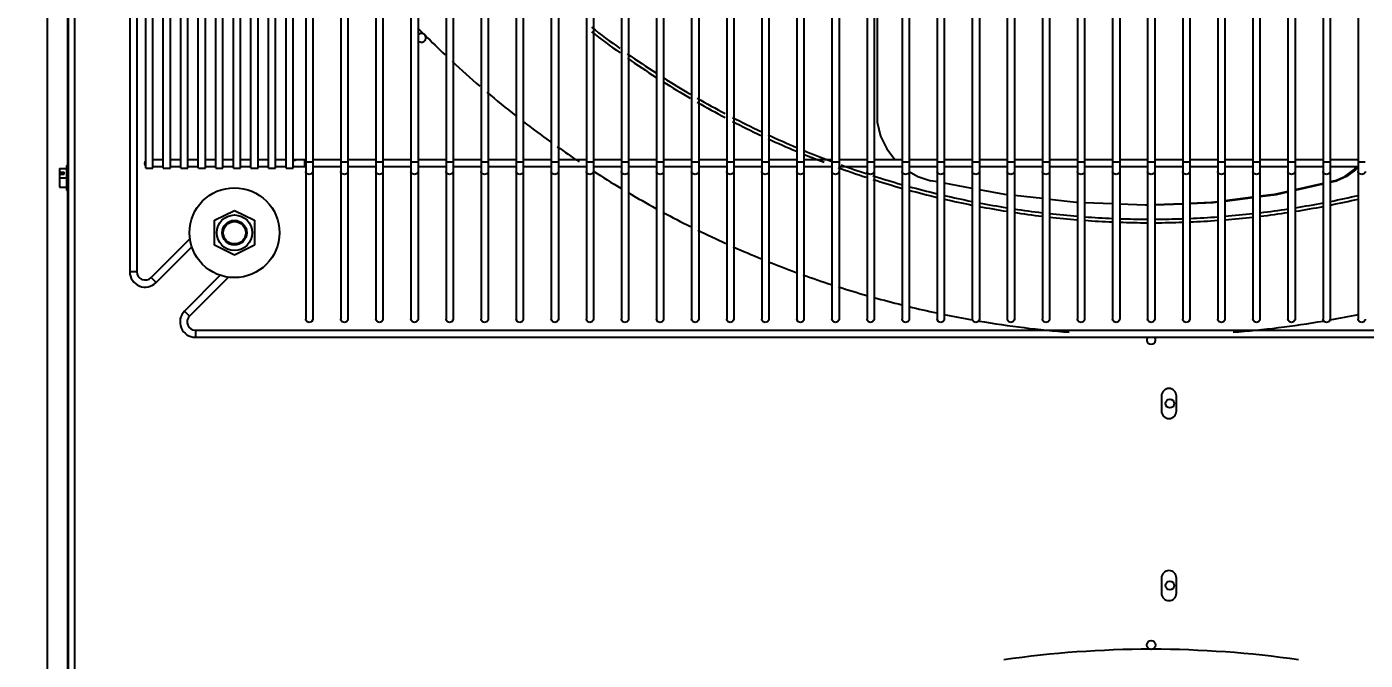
# Model space of a CAD drawing. Header units: metres. Extents: x -367 to 374, y -238 to 224.
# Drawn here: x 242.303 to 242.868, y 217.071 to 217.339 of the extents above; entities that cross this region are included whole.
import ezdxf
from ezdxf.enums import TextEntityAlignment as Align

# ---------------------------------------------------------------- set-up
doc = ezdxf.new("R2010")
doc.units = ezdxf.units.M
for name, color, linetype in [('ELE-ALIMENTADORES', 160, 'Continuous'), ('LA_BAU_BASES GERAIS_R00$0$ARQ-XREF-ATT', 8, 'Continuous'), ('LA_BAU_BASES GERAIS_R00$0$BASE', 253, 'Continuous'), ('LA_BAU_BASES GERAIS_R00$0$dutos', 31, 'Continuous')]:
    doc.layers.add(name, color=color, linetype=linetype)
doc.styles.add('LA_BAU_BASES GERAIS_R00$0$R60-125-RS', font='romans.shx', dxfattribs={"height": 0.19})
doc.styles.add('LA_BAU_BASES GERAIS_R00$0$R80-100-RS', font='romans.shx', dxfattribs={"height": 0.203})

# ---------------------------------------------------------------- blocks, each defined once
blk = doc.blocks.new('LA_BAU_BASES GERAIS_R00$0$A$C5BA41825')
at = {"layer": 'LA_BAU_BASES GERAIS_R00$0$dutos', "color": 251}
for p, q in [((-24.43860771252439, 38.10962436454304), (-24.43860771252439, 40.29452436454301)), ((-24.42982953793094, 38.10962436454304), (-24.42982953793094, 40.29452436454301)), ((-24.42727953793094, 40.29707436454305), (-24.42727953793094, 38.107074364543)), ((-24.32959084344112, 40.12119266126558), (-24.32959084344112, 39.27525855573538)), ((-24.32659084344112, 40.12119266126558), (-24.32659084344112, 39.27525855573538)), ((-24.31477084344112, 40.12119266126558), (-24.31477084344112, 39.27525855573538)), ((-24.31177084344112, 40.12119266126558), (-24.31177084344112, 39.27525855573538)), ((-24.29995084344112, 40.12119266126558), (-24.29995084344112, 39.27525855573538)), ((-24.29695084344112, 40.12119266126558), (-24.29695084344112, 39.27525855573538)), ((-24.28513084344112, 40.12119266126558), (-24.28513084344112, 39.27525855573538)), ((-24.28213084344112, 40.12119266126558), (-24.28213084344112, 39.27525855573538)), ((-24.27031084344112, 40.12119266126558), (-24.27031084344112, 39.27525855573538)), ((-24.26731084344112, 40.12119266126558), (-24.26731084344112, 39.27525855573538)), ((-24.25549084344113, 40.12119266126558), (-24.25549084344113, 39.27525855573538)), ((-24.25249084344113, 40.12119266126558), (-24.25249084344113, 39.27525855573538)), ((-24.24067084344113, 40.12119266126558), (-24.24067084344113, 39.27525855573538)), ((-24.23767084344113, 40.12119266126558), (-24.23767084344113, 39.27525855573538)), ((-24.22585084344113, 40.12119266126558), (-24.22585084344113, 39.27525855573538)), ((-24.22285084344113, 40.12119266126558), (-24.22285084344113, 39.27525855573538)), ((-24.21103084344113, 40.12119266126558), (-24.21103084344113, 39.27525855573538)), ((-24.20803084344113, 40.12119266126558), (-24.20803084344113, 39.27525855573538)), ((-24.19621084344113, 40.12119266126558), (-24.19621084344113, 39.27525855573538)), ((-24.19321084344113, 40.12119266126558), (-24.19321084344113, 39.27525855573538)), ((-24.18139084344113, 40.12119266126558), (-24.18139084344113, 39.27525855573538)), ((-24.17839084344113, 40.12119266126558), (-24.17839084344113, 39.27525855573538)), ((-24.16657084344113, 40.12119266126558), (-24.16657084344113, 39.27525855573538)), ((-24.16357084344113, 40.12119266126558), (-24.16357084344113, 39.27525855573538)), ((-24.15175084344113, 40.12119266126558), (-24.15175084344113, 39.27525855573538)), ((-24.14875084344113, 40.12119266126558), (-24.14875084344113, 39.27525855573538)), ((-24.13693084344113, 40.12119266126558), (-24.13693084344113, 39.27525855573538)), ((-24.13393084344113, 40.12119266126558), (-24.13393084344113, 39.27525855573538)), ((-24.12211084344113, 40.12119266126558), (-24.12211084344113, 39.27525855573538)), ((-24.11911084344113, 40.12119266126558), (-24.11911084344113, 39.27525855573538)), ((-24.10729084344113, 40.12119266126558), (-24.10729084344113, 39.27525855573538)), ((-24.10429084344113, 40.12119266126558), (-24.10429084344113, 39.27525855573538)), ((-24.09247084344113, 40.12119266126558), (-24.09247084344113, 39.27525855573538)), ((-24.08947084344113, 40.12119266126558), (-24.08947084344113, 39.27525855573538)), ((-24.07765084344113, 40.12119266126558), (-24.07765084344113, 39.27525855573538)), ((-24.07465084344113, 40.12119266126558), (-24.07465084344113, 39.27525855573538)), ((-24.06283084344113, 40.12119266126558), (-24.06283084344113, 39.27525855573538)), ((-24.05983084344113, 40.12119266126558), (-24.05983084344113, 39.27525855573538)), ((-24.04801084344113, 40.12119266126558), (-24.04801084344113, 39.27525855573538)), ((-24.04501084344113, 40.12119266126558), (-24.04501084344113, 39.27525855573538)), ((-24.03319084344113, 40.12119266126558), (-24.03319084344113, 39.27525855573538)), ((-24.03019084344113, 40.12119266126558), (-24.03019084344113, 39.27525855573538)), ((-24.01837084344113, 40.12119266126558), (-24.01837084344113, 39.27525855573538)), ((-24.01537084344113, 40.12119266126558), (-24.01537084344113, 39.27525855573538)), ((-24.00355084344113, 40.12119266126558), (-24.00355084344113, 39.27525855573538)), ((-24.00055084344113, 40.12119266126558), (-24.00055084344113, 39.27525855573538)), ((-23.98873084344113, 40.12119266126558), (-23.98873084344113, 39.27525855573538)), ((-23.98573084344113, 40.12119266126558), (-23.98573084344113, 39.27525855573538)), ((-23.97391084344112, 40.12119266126558), (-23.97391084344112, 39.27525855573538)), ((-23.97091084344112, 40.12119266126558), (-23.97091084344112, 39.27525855573538)), ((-23.95909084344112, 40.12119266126558), (-23.95909084344112, 39.27525855573538)), ((-23.95609084344112, 40.12119266126558), (-23.95609084344112, 39.27525855573538)), ((-23.94427084344112, 40.12119266126558), (-23.94427084344112, 39.27525855573538)), ((-23.94127084344112, 40.12119266126558), (-23.94127084344112, 39.27525855573538)), ((-23.92945084344112, 40.12119266126558), (-23.92945084344112, 39.27525855573538)), ((-23.92645084344112, 40.12119266126558), (-23.92645084344112, 39.27525855573538)), ((-23.91463084344112, 40.12119266126558), (-23.91463084344112, 39.27525855573538)), ((-23.91163084344112, 40.12119266126558), (-23.91163084344112, 39.27525855573538)), ((-23.89981084344112, 40.12119266126558), (-23.89981084344112, 39.27525855573538)), ((-23.89681084344112, 40.12119266126558), (-23.89681084344112, 39.27525855573538)), ((-23.88499084344112, 40.12119266126558), (-23.88499084344112, 39.27525855573538)), ((-24.40391084344149, 40.10296685413687), (-24.40391084344149, 39.29536887348809)), ((-24.40091084344149, 40.10296685413687), (-24.40091084344149, 39.29536887348809)), ((-24.39718603396913, 39.33915567005283), (-24.39718603396913, 40.05915567005286)), ((-24.39418603396913, 39.33915567005283), (-24.39418603396913, 40.05915567005286)), ((-24.38977603396913, 39.33915567005283), (-24.38977603396913, 40.05915567005286)), ((-24.38677603396913, 39.33915567005283), (-24.38677603396913, 40.05915567005286)), ((-24.38236603396913, 39.33915567005283), (-24.38236603396913, 40.05915567005286)), ((-24.37936603396913, 39.33915567005283), (-24.37936603396913, 40.05915567005286)), ((-24.37495603396913, 39.33915567005283), (-24.37495603396913, 40.05915567005286)), ((-24.37195603396913, 39.33915567005283), (-24.37195603396913, 40.05915567005286)), ((-24.36754603396913, 39.33915567005283), (-24.36754603396913, 40.05915567005286)), ((-24.36454603396913, 39.33915567005283), (-24.36454603396913, 40.05915567005286)), ((-24.36013603396913, 39.33915567005283), (-24.36013603396913, 40.05915567005286)), ((-24.35713603396913, 39.33915567005283), (-24.35713603396913, 40.05915567005286)), ((-24.35272603396913, 39.33915567005283), (-24.35272603396913, 40.05915567005286)), ((-24.34972603396913, 39.33915567005283), (-24.34972603396913, 40.05915567005286)), ((-24.34531603396913, 39.33915567005283), (-24.34531603396913, 40.05915567005286)), ((-24.34231603396913, 39.33915567005283), (-24.34231603396913, 40.05915567005286)), ((-24.33790603396913, 39.33915567005283), (-24.33790603396913, 40.05915567005286)), ((-24.33490603396913, 39.33915567005283), (-24.33490603396913, 40.05915567005286)), ((-24.43012243115022, 39.34032436454345), (-24.43012243115022, 40.02524436454303)), ((-24.08820270216658, 39.5126282485794), (-24.08820270216658, 39.35860063319069)), ((-24.43366953793095, 39.33903436454341), (-24.43366953793095, 39.3350743645434)), ((-24.43366953793095, 39.33903436454341), (-24.43061953793131, 39.33903436454341)), ((-24.43366953793095, 39.33748737724522), (-24.43166953793131, 39.33748737724522)), ((-24.43166953793131, 39.33662135184159), (-24.43166953793131, 39.33748737724522)), ((-24.43061953793131, 39.34032436454345), (-24.42982953793094, 39.34032436454345)), ((-24.43061953793131, 39.34032430302818), (-24.43061953793131, 39.32982442605874)), ((-24.39735890166222, 39.34027399217393), (-24.39760699586403, 39.34115567005244)), ((-24.39718603396913, 39.3401289667172), (-24.39735890166222, 39.34027399217393)), ((-24.39718185327603, 39.33915567005283), (-24.39419021466222, 39.33915567005283)), ((-24.38977603396913, 39.33965567005248), (-24.39419021466222, 39.33965567005248)), ((-24.38977603396913, 39.34265567005252), (-24.39418603396913, 39.34265567005252)), ((-24.38977185327604, 39.33915567005283), (-24.38678021466222, 39.33915567005283)), ((-24.38236603396913, 39.33965567005248), (-24.38678021466222, 39.33965567005248)), ((-24.38236603396913, 39.34265567005252), (-24.38677603396913, 39.34265567005252)), ((-24.38236185327603, 39.33915567005283), (-24.37937021466222, 39.33915567005283)), ((-24.37495603396913, 39.33965567005248), (-24.37937021466222, 39.33965567005248)), ((-24.37495603396913, 39.34265567005252), (-24.37936603396913, 39.34265567005252)), ((-24.37495185327604, 39.33915567005283), (-24.37196021466222, 39.33915567005283)), ((-24.36754603396913, 39.33965567005248), (-24.37196021466222, 39.33965567005248)), ((-24.36754603396913, 39.34265567005252), (-24.37195603396913, 39.34265567005252)), ((-24.36754185327604, 39.33915567005283), (-24.36455021466222, 39.33915567005283)), ((-24.36013603396913, 39.33965567005248), (-24.36455021466222, 39.33965567005248)), ((-24.36013603396913, 39.34265567005252), (-24.36454603396913, 39.34265567005252)), ((-24.36013185327604, 39.33915567005283), (-24.35714021466222, 39.33915567005283)), ((-24.35272603396913, 39.33965567005248), (-24.35714021466222, 39.33965567005248)), ((-24.35272603396913, 39.34265567005252), (-24.35713603396913, 39.34265567005252)), ((-24.35272185327604, 39.33915567005283), (-24.34973021466222, 39.33915567005283)), ((-24.34531603396913, 39.33965567005248), (-24.34973021466222, 39.33965567005248)), ((-24.34531603396913, 39.34265567005252), (-24.34972603396913, 39.34265567005252)), ((-24.34531185327604, 39.33915567005283), (-24.34232021466222, 39.33915567005283)), ((-24.33790603396913, 39.33965567005248), (-24.34232021466222, 39.33965567005248)), ((-24.33790603396913, 39.34265567005252), (-24.34231603396913, 39.34265567005252)), ((-24.33790185327604, 39.33915567005283), (-24.33491021466331, 39.33915567005283)), ((-24.32959084344112, 39.33965567005248), (-24.33491021466331, 39.33965567005248)), ((-24.32959084344112, 39.34265567005252), (-24.33490603396913, 39.34265567005252)), ((-24.33420938260912, 39.33972908527801), (-24.33485890166185, 39.34027399217393)), ((-24.33380795775822, 39.33965567005248), (-24.33420938260912, 39.33972908527801)), ((-24.32991084344076, 39.33965567005248), (-24.32991084344076, 39.34265567005252)), ((-24.32659084344112, 39.34165567005323), (-24.32959084344112, 39.34165567005323)), ((-24.31477084344112, 39.34265567005252), (-24.32659084344112, 39.34265567005252)), ((-24.31477084344112, 39.33965567005248), (-24.32659084344112, 39.33965567005248)), ((-24.31177084344112, 39.34165567005323), (-24.31477084344112, 39.34165567005323)), ((-24.29995084344112, 39.34265567005252), (-24.31177084344112, 39.34265567005252)), ((-24.29995084344112, 39.33965567005248), (-24.31177084344112, 39.33965567005248)), ((-24.29695084344112, 39.34165567005323), (-24.29995084344112, 39.34165567005323)), ((-24.28513084344112, 39.34265567005252), (-24.29695084344112, 39.34265567005252)), ((-24.28513084344112, 39.33965567005248), (-24.29695084344112, 39.33965567005248)), ((-24.28213084344112, 39.34165567005323), (-24.28513084344112, 39.34165567005323)), ((-24.27031084344112, 39.34265567005252), (-24.28213084344112, 39.34265567005252)), ((-24.27031084344112, 39.33965567005248), (-24.28213084344112, 39.33965567005248)), ((-24.26731084344112, 39.34165567005323), (-24.27031084344112, 39.34165567005323)), ((-24.25549084344113, 39.34265567005252), (-24.26731084344112, 39.34265567005252)), ((-24.25549084344113, 39.33965567005248), (-24.26731084344112, 39.33965567005248)), ((-24.25249084344113, 39.34165567005323), (-24.25549084344113, 39.34165567005323)), ((-24.24067084344113, 39.34265567005252), (-24.25249084344113, 39.34265567005252)), ((-24.24067084344113, 39.33965567005248), (-24.25249084344113, 39.33965567005248)), ((-24.23767084344113, 39.34165567005323), (-24.24067084344113, 39.34165567005323)), ((-24.22585084344113, 39.34265567005252), (-24.23767084344113, 39.34265567005252)), ((-24.22585084344113, 39.33965567005248), (-24.23767084344113, 39.33965567005248)), ((-24.22285084344113, 39.34165567005323), (-24.22585084344113, 39.34165567005323)), ((-24.21103084344113, 39.34265567005252), (-24.22285084344113, 39.34265567005252)), ((-24.21103084344113, 39.33965567005248), (-24.22285084344113, 39.33965567005248)), ((-24.20803084344113, 39.34165567005323), (-24.21103084344113, 39.34165567005323)), ((-24.19621084344113, 39.34265567005252), (-24.20803084344113, 39.34265567005252)), ((-24.19621084344113, 39.33965567005248), (-24.20803084344113, 39.33965567005248)), ((-24.19321084344113, 39.34165567005323), (-24.19621084344113, 39.34165567005323)), ((-24.18139084344113, 39.34265567005252), (-24.19321084344113, 39.34265567005252)), ((-24.18139084344113, 39.33965567005248), (-24.19321084344113, 39.33965567005248)), ((-24.17839084344113, 39.34165567005323), (-24.18139084344113, 39.34165567005323)), ((-24.16657084344113, 39.34265567005252), (-24.17839084344113, 39.34265567005252)), ((-24.16657084344113, 39.33965567005248), (-24.17839084344113, 39.33965567005248)), ((-24.16357084344113, 39.34165567005323), (-24.16657084344113, 39.34165567005323)), ((-24.15175084344113, 39.34265567005252), (-24.16357084344113, 39.34265567005252)), ((-24.15175084344113, 39.33965567005248), (-24.16357084344113, 39.33965567005248)), ((-24.14875084344113, 39.34165567005323), (-24.15175084344113, 39.34165567005323)), ((-24.13693084344113, 39.34265567005252), (-24.14875084344113, 39.34265567005252)), ((-24.13693084344113, 39.33965567005248), (-24.14875084344113, 39.33965567005248)), ((-24.13393084344113, 39.34165567005323), (-24.13693084344113, 39.34165567005323)), ((-24.12211084344113, 39.34265567005252), (-24.13393084344113, 39.34265567005252)), ((-24.12211084344113, 39.33965567005248), (-24.13393084344113, 39.33965567005248)), ((-24.11911084344113, 39.34165567005323), (-24.12211084344113, 39.34165567005323)), ((-24.10729084344113, 39.34265567005252), (-24.11911084344113, 39.34265567005252)), ((-24.10729084344113, 39.33965567005248), (-24.11911084344113, 39.33965567005248)), ((-24.10429084344113, 39.34165567005323), (-24.10729084344113, 39.34165567005323)), ((-24.09247084344113, 39.34265567005252), (-24.10429084344113, 39.34265567005252)), ((-24.09247084344113, 39.33965567005248), (-24.10429084344113, 39.33965567005248)), ((-24.08947084344113, 39.34165567005323), (-24.09247084344113, 39.34165567005323)), ((-24.07765084344113, 39.34265567005252), (-24.08947084344113, 39.34265567005252)), ((-24.07765084344113, 39.33965567005248), (-24.08947084344113, 39.33965567005248)), ((-24.07465084344113, 39.34165567005323), (-24.07765084344113, 39.34165567005323)), ((-24.06283084344113, 39.34265567005252), (-24.07465084344113, 39.34265567005252)), ((-24.06283084344113, 39.33965567005248), (-24.07465084344113, 39.33965567005248)), ((-24.05983084344113, 39.34165567005323), (-24.06283084344113, 39.34165567005323)), ((-24.04801084344113, 39.34265567005252), (-24.05983084344113, 39.34265567005252)), ((-24.04801084344113, 39.33965567005248), (-24.05983084344113, 39.33965567005248)), ((-24.04501084344113, 39.34165567005323), (-24.04801084344113, 39.34165567005323)), ((-24.03319084344113, 39.34265567005252), (-24.04501084344113, 39.34265567005252)), ((-24.03319084344113, 39.33965567005248), (-24.04501084344113, 39.33965567005248)), ((-24.03019084344113, 39.34165567005323), (-24.03319084344113, 39.34165567005323)), ((-24.01837084344113, 39.34265567005252), (-24.03019084344113, 39.34265567005252)), ((-24.01837084344113, 39.33965567005248), (-24.03019084344113, 39.33965567005248)), ((-24.01537084344113, 39.34165567005323), (-24.01837084344113, 39.34165567005323)), ((-24.00355084344113, 39.34265567005252), (-24.01537084344113, 39.34265567005252)), ((-24.00355084344113, 39.33965567005248), (-24.01537084344113, 39.33965567005248)), ((-24.00055084344113, 39.34165567005323), (-24.00355084344113, 39.34165567005323)), ((-23.98873084344113, 39.34265567005252), (-24.00055084344113, 39.34265567005252)), ((-23.98873084344113, 39.33965567005248), (-24.00055084344113, 39.33965567005248)), ((-23.98573084344113, 39.34165567005323), (-23.98873084344113, 39.34165567005323)), ((-23.97391084344112, 39.34265567005252), (-23.98573084344113, 39.34265567005252)), ((-23.97391084344112, 39.33965567005248), (-23.98573084344113, 39.33965567005248)), ((-23.97091084344112, 39.34165567005323), (-23.97391084344112, 39.34165567005323)), ((-23.95909084344112, 39.34265567005252), (-23.97091084344112, 39.34265567005252)), ((-23.95909084344112, 39.33965567005248), (-23.97091084344112, 39.33965567005248)), ((-23.95609084344112, 39.34165567005323), (-23.95909084344112, 39.34165567005323)), ((-23.94427084344112, 39.34265567005252), (-23.95609084344112, 39.34265567005252)), ((-23.94427084344112, 39.33965567005248), (-23.95609084344112, 39.33965567005248)), ((-23.94127084344112, 39.34165567005323), (-23.94427084344112, 39.34165567005323)), ((-23.92945084344112, 39.34265567005252), (-23.94127084344112, 39.34265567005252)), ((-23.92945084344112, 39.33965567005248), (-23.94127084344112, 39.33965567005248)), ((-23.92645084344112, 39.34165567005323), (-23.92945084344112, 39.34165567005323)), ((-23.91463084344112, 39.34265567005252), (-23.92645084344112, 39.34265567005252)), ((-23.91463084344112, 39.33965567005248), (-23.92645084344112, 39.33965567005248)), ((-23.91163084344112, 39.34165567005323), (-23.91463084344112, 39.34165567005323)), ((-23.89981084344112, 39.34265567005252), (-23.91163084344112, 39.34265567005252)), ((-23.89981084344112, 39.33965567005248), (-23.91163084344112, 39.33965567005248)), ((-23.89681084344112, 39.34165567005323), (-23.89981084344112, 39.34165567005323)), ((-23.88499084344112, 39.34265567005252), (-23.89681084344112, 39.34265567005252)), ((-23.88499084344112, 39.33965567005248), (-23.89681084344112, 39.33965567005248)), ((-23.88668272109786, 39.3386281385699), (-23.88581960071858, 39.33965567005248)), ((-23.88199084344112, 39.34165567005323), (-23.88499084344112, 39.34165567005323)), ((-24.43366953793095, 39.33662135184159), (-24.43166953793131, 39.33662135184159)), ((-24.43366953793095, 39.3350743645434), (-24.43366953793095, 39.3311143645434)), ((-24.43366953793095, 39.3350743645434), (-24.43061953793131, 39.3350743645434)), ((-24.06283084344113, 39.33332639895866), (-24.06552059979822, 39.33382066510637)), ((-24.04801084344113, 39.33060309493248), (-24.05983084344113, 39.33277512284019)), ((-23.89981084344112, 39.33270185793435), (-23.91163084344112, 39.330031507218)), ((-23.91163084344112, 39.3298478376289), (-23.89981084344112, 39.33251729070048)), ((-23.89485857230367, 39.33382066510637), (-23.89681084344112, 39.33337961192342)), ((-23.89681084344112, 39.3331948168609), (-23.89403966669786, 39.33382066510637)), ((-23.89485857230367, 39.33382066510637), (-23.89403966669786, 39.33382066510637)), ((-24.43366953793095, 39.3311143645434), (-24.43061953793131, 39.3311143645434)), ((-24.43061953793131, 39.32982436454336), (-24.42982953793094, 39.32982436454336)), ((-24.43012243115022, 39.07432436454269), (-24.43012243115022, 39.32982436454336)), ((-24.01837084344113, 39.32627056180411), (-24.03019084344113, 39.32761439461581)), ((-23.92945084344112, 39.32689894806481), (-23.94127084344112, 39.32537952116888)), ((-23.94127084344112, 39.32527587572883), (-23.92945084344112, 39.32679501069754)), ((-24.3681916703804, 39.31719037583616), (-24.35969167038004, 39.32131984311434)), ((-24.35969167038004, 39.32131984311434), (-24.35119167037967, 39.31719037583616)), ((-23.98873084344113, 39.32404151531944), (-24.00055084344113, 39.32450565091472)), ((-23.97494677186695, 39.32350025658377), (-23.98573084344113, 39.32392371440665)), ((-23.97391084344112, 39.32354262629292), (-23.97494677186695, 39.32350025658377)), ((-23.97414303167458, 39.32350025658377), (-23.97391084344112, 39.32350975251654)), ((-23.95909084344112, 39.3241487676878), (-23.97091084344112, 39.32366532698018)), ((-23.97091084344112, 39.323632445214), (-23.95909084344112, 39.32411585444015)), ((-24.3681916703804, 39.30654931039146), (-24.3681916703804, 39.31719037583616)), ((-24.35119167037967, 39.31719037583616), (-24.35119167037967, 39.30654931039146)), ((-24.39493596970694, 39.29289399975437), (-24.37850265106695, 39.30932731839437)), ((-24.39281464936367, 39.29077267941102), (-24.37770644937276, 39.30588087940191)), ((-24.35969167038004, 39.30241984311431), (-24.3681916703804, 39.30654931039146)), ((-24.35119167037967, 39.30654931039146), (-24.35969167038004, 39.30241984311431)), ((-24.40091084344149, 39.29536887348809), (-24.40391084344149, 39.29536887348809)), ((-24.39493596970694, 39.29289399975437), (-24.39281464936367, 39.29077267941102)), ((-24.36568823692694, 39.29385746128628), (-24.38079383408294, 39.2787518641303)), ((-24.36224303173531, 39.29306002579142), (-24.37867251373967, 39.27663054378706)), ((-24.37867251373967, 39.27663054378706), (-24.38079383408294, 39.2787518641303)), ((-24.37619764000586, 39.27065567005252), (-24.37619764000586, 39.26765567005248)), ((-24.37619764000586, 39.27065567005252), (-23.56860166169349, 39.27065567005252)), ((-24.37619764000586, 39.26765567005248), (-23.56860166169349, 39.26765567005248)), ((-23.96806084344113, 39.2428556700529), (-23.96806084344113, 39.23645567005246)), ((-23.96176084344113, 39.23645567005246), (-23.96176084344113, 39.2428556700529)), ((-23.96806084344113, 39.16585567005325), (-23.96806084344113, 39.15945567005281)), ((-23.96176084344113, 39.15945567005281), (-23.96176084344113, 39.16585567005325))]:
    blk.add_line(p, q, dxfattribs=at)
for points in [[(-24.08820270216658, 39.35860063319069), (-24.08671375996367, 39.35273862642157), (-24.08411403638076, 39.34730273020955), (-24.08063639162513, 39.34265567005252)], [(-24.39760699586403, 39.34115567005244), (-24.39735890166222, 39.34203734793107), (-24.39718603396913, 39.34218237338882)], [(-24.33490603396913, 39.34186984900305), (-24.33485890166185, 39.34203734793107), (-24.33420938260912, 39.34258225482699), (-24.33380795775822, 39.34265567005252)], [(-24.32809084344112, 39.33645951763037), (-24.32897252131967, 39.33670761183214), (-24.32951742821567, 39.33735713088481), (-24.32959084344112, 39.33775855573572)], [(-24.32659084344112, 39.33775855573572), (-24.32666425866658, 39.33735713088481), (-24.32720916556258, 39.33670761183214), (-24.32809084344112, 39.33645951763037)], [(-24.31327084344112, 39.33645951763037), (-24.31415252131967, 39.33670761183214), (-24.31469742821567, 39.33735713088481), (-24.31477084344112, 39.33775855573572)], [(-24.31177084344112, 39.33775855573572), (-24.31184425866658, 39.33735713088481), (-24.31238916556258, 39.33670761183214), (-24.31327084344112, 39.33645951763037)], [(-24.29845084344112, 39.33645951763037), (-24.29933252131967, 39.33670761183214), (-24.29987742821567, 39.33735713088481), (-24.29995084344112, 39.33775855573572)], [(-24.29695084344112, 39.33775855573572), (-24.29702425866658, 39.33735713088481), (-24.29756916556258, 39.33670761183214), (-24.29845084344112, 39.33645951763037)], [(-24.28363084344112, 39.33645951763037), (-24.28451252131967, 39.33670761183214), (-24.28505742821567, 39.33735713088481), (-24.28513084344112, 39.33775855573572)], [(-24.28213084344112, 39.33775855573572), (-24.28220425866658, 39.33735713088481), (-24.28274916556258, 39.33670761183214), (-24.28363084344112, 39.33645951763037)], [(-24.26881084344112, 39.33645951763037), (-24.26969252131967, 39.33670761183214), (-24.27023742821567, 39.33735713088481), (-24.27031084344112, 39.33775855573572)], [(-24.26731084344112, 39.33775855573572), (-24.26738425866658, 39.33735713088481), (-24.26792916556258, 39.33670761183214), (-24.26881084344112, 39.33645951763037)], [(-24.25399084344112, 39.33645951763037), (-24.25487252131967, 39.33670761183214), (-24.25541742821567, 39.33735713088481), (-24.25549084344113, 39.33775855573572)], [(-24.25249084344113, 39.33775855573572), (-24.25256425866658, 39.33735713088481), (-24.25310916556258, 39.33670761183214), (-24.25399084344112, 39.33645951763037)], [(-24.23917084344112, 39.33645951763037), (-24.24005252131968, 39.33670761183214), (-24.24059742821567, 39.33735713088481), (-24.24067084344113, 39.33775855573572)], [(-24.23767084344113, 39.33775855573572), (-24.23774425866658, 39.33735713088481), (-24.23828916556258, 39.33670761183214), (-24.23917084344112, 39.33645951763037)], [(-24.22435084344112, 39.33645951763037), (-24.22523252131968, 39.33670761183214), (-24.22577742821567, 39.33735713088481), (-24.22585084344113, 39.33775855573572)], [(-24.22285084344113, 39.33775855573572), (-24.22292425866658, 39.33735713088481), (-24.22346916556258, 39.33670761183214), (-24.22435084344112, 39.33645951763037)], [(-24.20953084344112, 39.33645951763037), (-24.21041252131968, 39.33670761183214), (-24.21095742821567, 39.33735713088481), (-24.21103084344113, 39.33775855573572)], [(-24.20803084344113, 39.33775855573572), (-24.20810425866658, 39.33735713088481), (-24.20864916556258, 39.33670761183214), (-24.20953084344112, 39.33645951763037)], [(-24.19471084344112, 39.33645951763037), (-24.19559252131967, 39.33670761183214), (-24.19613742821567, 39.33735713088481), (-24.19621084344113, 39.33775855573572)], [(-24.19321084344113, 39.33775855573572), (-24.19328425866658, 39.33735713088481), (-24.19382916556258, 39.33670761183214), (-24.19471084344112, 39.33645951763037)], [(-24.17989084344112, 39.33645951763037), (-24.18077252131967, 39.33670761183214), (-24.18131742821567, 39.33735713088481), (-24.18139084344113, 39.33775855573572)], [(-24.17839084344113, 39.33775855573572), (-24.17846425866658, 39.33735713088481), (-24.17900916556258, 39.33670761183214), (-24.17989084344112, 39.33645951763037)], [(-24.16507084344113, 39.33645951763037), (-24.16595252131967, 39.33670761183214), (-24.16649742821567, 39.33735713088481), (-24.16657084344113, 39.33775855573572)], [(-24.16357084344113, 39.33775855573572), (-24.16364425866658, 39.33735713088481), (-24.16418916556258, 39.33670761183214), (-24.16507084344113, 39.33645951763037)], [(-24.15025084344113, 39.33645951763037), (-24.15113252131967, 39.33670761183214), (-24.15167742821567, 39.33735713088481), (-24.15175084344113, 39.33775855573572)], [(-24.14875084344113, 39.33775855573572), (-24.14882425866658, 39.33735713088481), (-24.14936916556258, 39.33670761183214), (-24.15025084344113, 39.33645951763037)], [(-24.13543084344113, 39.33645951763037), (-24.13631252131967, 39.33670761183214), (-24.13685742821567, 39.33735713088481), (-24.13693084344113, 39.33775855573572)], [(-24.13393084344113, 39.33775855573572), (-24.13400425866658, 39.33735713088481), (-24.13454916556258, 39.33670761183214), (-24.13543084344113, 39.33645951763037)], [(-24.12061084344113, 39.33645951763037), (-24.12149252131967, 39.33670761183214), (-24.12203742821567, 39.33735713088481), (-24.12211084344113, 39.33775855573572)], [(-24.11911084344113, 39.33775855573572), (-24.11918425866658, 39.33735713088481), (-24.11972916556258, 39.33670761183214), (-24.12061084344113, 39.33645951763037)], [(-24.10579084344113, 39.33645951763037), (-24.10667252131967, 39.33670761183214), (-24.10721742821567, 39.33735713088481), (-24.10729084344113, 39.33775855573572)], [(-24.10429084344113, 39.33775855573572), (-24.10436425866658, 39.33735713088481), (-24.10490916556258, 39.33670761183214), (-24.10579084344113, 39.33645951763037)], [(-24.09097084344113, 39.33645951763037), (-24.09185252131967, 39.33670761183214), (-24.09239742821567, 39.33735713088481), (-24.09247084344113, 39.33775855573572)], [(-24.08947084344113, 39.33775855573572), (-24.08954425866658, 39.33735713088481), (-24.09008916556258, 39.33670761183214), (-24.09097084344113, 39.33645951763037)], [(-24.07615084344113, 39.33645951763037), (-24.07703252131967, 39.33670761183214), (-24.07757742821567, 39.33735713088481), (-24.07765084344113, 39.33775855573572)], [(-24.07465084344113, 39.33775855573572), (-24.07472425866658, 39.33735713088481), (-24.07526916556258, 39.33670761183214), (-24.07615084344113, 39.33645951763037)], [(-24.0746559013844, 39.33774986095909), (-24.07103284641931, 39.33564224973429), (-24.06552059979822, 39.33382066510637)], [(-24.06133084344113, 39.33645951763037), (-24.06221252131967, 39.33670761183214), (-24.06275742821567, 39.33735713088481), (-24.06283084344113, 39.33775855573572)], [(-24.05983084344113, 39.33775855573572), (-24.05990425866658, 39.33735713088481), (-24.06044916556258, 39.33670761183214), (-24.06133084344113, 39.33645951763037)], [(-24.04651084344113, 39.33645951763037), (-24.04739252131967, 39.33670761183214), (-24.04793742821567, 39.33735713088481), (-24.04801084344113, 39.33775855573572)], [(-24.04501084344113, 39.33775855573572), (-24.04508425866658, 39.33735713088481), (-24.04562916556258, 39.33670761183214), (-24.04651084344113, 39.33645951763037)], [(-24.03169084344113, 39.33645951763037), (-24.03257252131967, 39.33670761183214), (-24.03311742821567, 39.33735713088481), (-24.03319084344113, 39.33775855573572)], [(-24.03019084344113, 39.33775855573572), (-24.03026425866658, 39.33735713088481), (-24.03080916556258, 39.33670761183214), (-24.03169084344113, 39.33645951763037)], [(-24.01687084344113, 39.33645951763037), (-24.01775252131967, 39.33670761183214), (-24.01829742821567, 39.33735713088481), (-24.01837084344113, 39.33775855573572)], [(-24.01537084344113, 39.33775855573572), (-24.01544425866658, 39.33735713088481), (-24.01598916556258, 39.33670761183214), (-24.01687084344113, 39.33645951763037)], [(-24.00205084344113, 39.33645951763037), (-24.00293252131967, 39.33670761183214), (-24.00347742821567, 39.33735713088481), (-24.00355084344113, 39.33775855573572)], [(-24.00055084344113, 39.33775855573572), (-24.00062425866658, 39.33735713088481), (-24.00116916556258, 39.33670761183214), (-24.00205084344113, 39.33645951763037)], [(-23.98723084344113, 39.33645951763037), (-23.98811252131967, 39.33670761183214), (-23.98865742821567, 39.33735713088481), (-23.98873084344113, 39.33775855573572)], [(-23.98573084344113, 39.33775855573572), (-23.98580425866658, 39.33735713088481), (-23.98634916556258, 39.33670761183214), (-23.98723084344113, 39.33645951763037)], [(-23.97241084344112, 39.33645951763037), (-23.97329252131967, 39.33670761183214), (-23.97383742821567, 39.33735713088481), (-23.97391084344112, 39.33775855573572)], [(-23.97091084344112, 39.33775855573572), (-23.97098425866658, 39.33735713088481), (-23.97152916556258, 39.33670761183214), (-23.97241084344112, 39.33645951763037)], [(-23.95759084344112, 39.33645951763037), (-23.95847252131967, 39.33670761183214), (-23.95901742821567, 39.33735713088481), (-23.95909084344112, 39.33775855573572)], [(-23.95609084344112, 39.33775855573572), (-23.95616425866658, 39.33735713088481), (-23.95670916556258, 39.33670761183214), (-23.95759084344112, 39.33645951763037)], [(-23.94277084344112, 39.33645951763037), (-23.94365252131967, 39.33670761183214), (-23.94419742821567, 39.33735713088481), (-23.94427084344112, 39.33775855573572)], [(-23.94127084344112, 39.33775855573572), (-23.94134425866658, 39.33735713088481), (-23.94188916556258, 39.33670761183214), (-23.94277084344112, 39.33645951763037)], [(-23.92795084344112, 39.33645951763037), (-23.92883252131967, 39.33670761183214), (-23.92937742821567, 39.33735713088481), (-23.92945084344112, 39.33775855573572)], [(-23.92645084344112, 39.33775855573572), (-23.92652425866658, 39.33735713088481), (-23.92706916556258, 39.33670761183214), (-23.92795084344112, 39.33645951763037)], [(-23.91313084344112, 39.33645951763037), (-23.91401252131967, 39.33670761183214), (-23.91455742821567, 39.33735713088481), (-23.91463084344112, 39.33775855573572)], [(-23.91163084344112, 39.33775855573572), (-23.91170425866658, 39.33735713088481), (-23.91224916556258, 39.33670761183214), (-23.91313084344112, 39.33645951763037)], [(-23.89831084344113, 39.33645951763037), (-23.89919252131967, 39.33670761183214), (-23.89973742821567, 39.33735713088481), (-23.89981084344112, 39.33775855573572)], [(-23.89681084344112, 39.33775855573572), (-23.89688425866658, 39.33735713088481), (-23.89742916556258, 39.33670761183214), (-23.89831084344113, 39.33645951763037)], [(-23.89485857230367, 39.33382066510637), (-23.89059384786876, 39.33564297750593), (-23.88668272109786, 39.3386281385699)], [(-23.88499084344112, 39.33967610899572), (-23.88609227413203, 39.33840792064086), (-23.88990455011204, 39.33556660330964), (-23.89403966669786, 39.33382066510637)], [(-23.88349084344113, 39.33645951763037), (-23.88437252131967, 39.33670761183214), (-23.88491742821567, 39.33735713088481), (-23.88499084344112, 39.33775855573572)], [(-23.88199084344112, 39.33775855573572), (-23.88206425866658, 39.33735713088481), (-23.88260916556258, 39.33670761183214), (-23.88349084344113, 39.33645951763037)], [(-24.03319084344113, 39.32795546893362), (-24.0342709202084, 39.32807826441535), (-24.04501084344113, 39.3300518188139)], [(-23.91463084344112, 39.32935375322882), (-23.92027664754876, 39.32807826447754), (-23.92645084344112, 39.3272845894096)], [(-23.92645084344112, 39.32718057794773), (-23.91946644054767, 39.3280782302885), (-23.91463084344112, 39.32917031146849)], [(-24.00355084344113, 39.32462345182739), (-24.00405870265967, 39.3246433939205), (-24.01537084344113, 39.32592948748629)], [(-23.94427084344112, 39.32499387982523), (-23.94699736065603, 39.32464339390413), (-23.95609084344112, 39.32427146837506)], [(-23.95609084344112, 39.32423854713647), (-23.94619212619422, 39.32464338057537), (-23.94427084344112, 39.32489030847762)], [(-24.32809084344112, 39.27395951762992), (-24.32897252131967, 39.2742076118318), (-24.32951742821567, 39.27485713088447), (-24.32958554157712, 39.27525855573538)], [(-24.32659614530512, 39.27525855573538), (-24.32666425866658, 39.27485713088447), (-24.32720916556258, 39.2742076118318), (-24.32809084344112, 39.27395951762992)], [(-24.31327084344112, 39.27395951762992), (-24.31415252131967, 39.2742076118318), (-24.31469742821567, 39.27485713088447), (-24.31476554157712, 39.27525855573538)], [(-24.31177614530512, 39.27525855573538), (-24.31184425866658, 39.27485713088447), (-24.31238916556258, 39.2742076118318), (-24.31327084344112, 39.27395951762992)], [(-24.29845084344112, 39.27395951762992), (-24.29933252131967, 39.2742076118318), (-24.29987742821567, 39.27485713088447), (-24.29994554157712, 39.27525855573538)], [(-24.29695614530512, 39.27525855573538), (-24.29702425866658, 39.27485713088447), (-24.29756916556258, 39.2742076118318), (-24.29845084344112, 39.27395951762992)], [(-24.28363084344112, 39.27395951762992), (-24.28451252131967, 39.2742076118318), (-24.28505742821567, 39.27485713088447), (-24.28512554157712, 39.27525855573538)], [(-24.28213614530512, 39.27525855573538), (-24.28220425866658, 39.27485713088447), (-24.28274916556258, 39.2742076118318), (-24.28363084344112, 39.27395951762992)], [(-24.26881084344112, 39.27395951762992), (-24.26969252131967, 39.2742076118318), (-24.27023742821567, 39.27485713088447), (-24.27030554157712, 39.27525855573538)], [(-24.26731614530512, 39.27525855573538), (-24.26738425866658, 39.27485713088447), (-24.26792916556258, 39.2742076118318), (-24.26881084344112, 39.27395951762992)], [(-24.25399084344112, 39.27395951762992), (-24.25487252131967, 39.2742076118318), (-24.25541742821567, 39.27485713088447), (-24.25548554157712, 39.27525855573538)], [(-24.25249614530512, 39.27525855573538), (-24.25256425866658, 39.27485713088447), (-24.25310916556258, 39.2742076118318), (-24.25399084344112, 39.27395951762992)], [(-24.23917084344112, 39.27395951762992), (-24.24005252131968, 39.2742076118318), (-24.24059742821567, 39.27485713088447), (-24.24066554157712, 39.27525855573538)], [(-24.23767614530512, 39.27525855573538), (-24.23774425866658, 39.27485713088447), (-24.23828916556258, 39.2742076118318), (-24.23917084344112, 39.27395951762992)], [(-24.22435084344112, 39.27395951762992), (-24.22523252131968, 39.2742076118318), (-24.22577742821567, 39.27485713088447), (-24.22584554157712, 39.27525855573538)], [(-24.22285614530512, 39.27525855573538), (-24.22292425866658, 39.27485713088447), (-24.22346916556258, 39.2742076118318), (-24.22435084344112, 39.27395951762992)], [(-24.20953084344112, 39.27395951762992), (-24.21041252131968, 39.2742076118318), (-24.21095742821567, 39.27485713088447), (-24.21102554157712, 39.27525855573538)], [(-24.20803614530512, 39.27525855573538), (-24.20810425866658, 39.27485713088447), (-24.20864916556258, 39.2742076118318), (-24.20953084344112, 39.27395951762992)], [(-24.19471084344112, 39.27395951762992), (-24.19559252131967, 39.2742076118318), (-24.19613742821567, 39.27485713088447), (-24.19620554157712, 39.27525855573538)], [(-24.19321614530512, 39.27525855573538), (-24.19328425866658, 39.27485713088447), (-24.19382916556258, 39.2742076118318), (-24.19471084344112, 39.27395951762992)], [(-24.17989084344112, 39.27395951762992), (-24.18077252131967, 39.2742076118318), (-24.18131742821567, 39.27485713088447), (-24.18138554157713, 39.27525855573538)], [(-24.17839614530512, 39.27525855573538), (-24.17846425866658, 39.27485713088447), (-24.17900916556258, 39.2742076118318), (-24.17989084344112, 39.27395951762992)], [(-24.16507084344113, 39.27395951762992), (-24.16595252131967, 39.2742076118318), (-24.16649742821567, 39.27485713088447), (-24.16656554157713, 39.27525855573538)], [(-24.16357614530512, 39.27525855573538), (-24.16364425866658, 39.27485713088447), (-24.16418916556258, 39.2742076118318), (-24.16507084344113, 39.27395951762992)], [(-24.15025084344113, 39.27395951762992), (-24.15113252131967, 39.2742076118318), (-24.15167742821567, 39.27485713088447), (-24.15174554157713, 39.27525855573538)], [(-24.14875614530513, 39.27525855573538), (-24.14882425866658, 39.27485713088447), (-24.14936916556258, 39.2742076118318), (-24.15025084344113, 39.27395951762992)], [(-24.13543084344113, 39.27395951762992), (-24.13631252131967, 39.2742076118318), (-24.13685742821567, 39.27485713088447), (-24.13692554157713, 39.27525855573538)], [(-24.13393614530513, 39.27525855573538), (-24.13400425866658, 39.27485713088447), (-24.13454916556258, 39.2742076118318), (-24.13543084344113, 39.27395951762992)], [(-24.12061084344113, 39.27395951762992), (-24.12149252131967, 39.2742076118318), (-24.12203742821567, 39.27485713088447), (-24.12210554157713, 39.27525855573538)], [(-24.11911614530513, 39.27525855573538), (-24.11918425866658, 39.27485713088447), (-24.11972916556258, 39.2742076118318), (-24.12061084344113, 39.27395951762992)], [(-24.10579084344113, 39.27395951762992), (-24.10667252131967, 39.2742076118318), (-24.10721742821567, 39.27485713088447), (-24.10728554157713, 39.27525855573538)], [(-24.10429614530513, 39.27525855573538), (-24.10436425866658, 39.27485713088447), (-24.10490916556258, 39.2742076118318), (-24.10579084344113, 39.27395951762992)], [(-24.09097084344113, 39.27395951762992), (-24.09185252131967, 39.2742076118318), (-24.09239742821567, 39.27485713088447), (-24.09246554157713, 39.27525855573538)], [(-24.08947614530513, 39.27525855573538), (-24.08954425866658, 39.27485713088447), (-24.09008916556258, 39.2742076118318), (-24.09097084344113, 39.27395951762992)], [(-24.07615084344113, 39.27395951762992), (-24.07703252131967, 39.2742076118318), (-24.07757742821567, 39.27485713088447), (-24.07764554157713, 39.27525855573538)], [(-24.07465614530513, 39.27525855573538), (-24.07472425866658, 39.27485713088447), (-24.07526916556258, 39.2742076118318), (-24.07615084344113, 39.27395951762992)], [(-24.06133084344113, 39.27395951762992), (-24.06221252131967, 39.2742076118318), (-24.06275742821567, 39.27485713088447), (-24.06282554157713, 39.27525855573538)], [(-24.05983614530513, 39.27525855573538), (-24.05990425866658, 39.27485713088447), (-24.06044916556258, 39.2742076118318), (-24.06133084344113, 39.27395951762992)], [(-24.04651084344113, 39.27395951762992), (-24.04739252131967, 39.2742076118318), (-24.04793742821567, 39.27485713088447), (-24.04800554157713, 39.27525855573538)], [(-24.04501614530513, 39.27525855573538), (-24.04508425866658, 39.27485713088447), (-24.04562916556258, 39.2742076118318), (-24.04651084344113, 39.27395951762992)], [(-24.03169084344113, 39.27395951762992), (-24.03257252131967, 39.2742076118318), (-24.03311742821567, 39.27485713088447), (-24.03318554157713, 39.27525855573538)], [(-24.03019614530513, 39.27525855573538), (-24.03026425866658, 39.27485713088447), (-24.03080916556258, 39.2742076118318), (-24.03169084344113, 39.27395951762992)], [(-24.01687084344113, 39.27395951762992), (-24.01775252131967, 39.2742076118318), (-24.01829742821567, 39.27485713088447), (-24.01836554157713, 39.27525855573538)], [(-24.01537614530513, 39.27525855573538), (-24.01544425866658, 39.27485713088447), (-24.01598916556258, 39.2742076118318), (-24.01687084344113, 39.27395951762992)], [(-24.00205084344113, 39.27395951762992), (-24.00293252131967, 39.2742076118318), (-24.00347742821567, 39.27485713088447), (-24.00354554157713, 39.27525855573538)], [(-24.00055614530513, 39.27525855573538), (-24.00062425866658, 39.27485713088447), (-24.00116916556258, 39.2742076118318), (-24.00205084344113, 39.27395951762992)], [(-23.98723084344113, 39.27395951762992), (-23.98811252131967, 39.2742076118318), (-23.98865742821567, 39.27485713088447), (-23.98872554157713, 39.27525855573538)], [(-23.98573614530513, 39.27525855573538), (-23.98580425866658, 39.27485713088447), (-23.98634916556258, 39.2742076118318), (-23.98723084344113, 39.27395951762992)], [(-23.97241084344112, 39.27395951762992), (-23.97329252131967, 39.2742076118318), (-23.97383742821567, 39.27485713088447), (-23.97390554157712, 39.27525855573538)], [(-23.97091614530513, 39.27525855573538), (-23.97098425866658, 39.27485713088447), (-23.97152916556258, 39.2742076118318), (-23.97241084344112, 39.27395951762992)], [(-23.95759084344112, 39.27395951762992), (-23.95847252131967, 39.2742076118318), (-23.95901742821567, 39.27485713088447), (-23.95908554157712, 39.27525855573538)], [(-23.95609614530512, 39.27525855573538), (-23.95616425866658, 39.27485713088447), (-23.95670916556258, 39.2742076118318), (-23.95759084344112, 39.27395951762992)], [(-23.94277084344112, 39.27395951762992), (-23.94365252131967, 39.2742076118318), (-23.94419742821567, 39.27485713088447), (-23.94426554157712, 39.27525855573538)], [(-23.94127614530512, 39.27525855573538), (-23.94134425866658, 39.27485713088447), (-23.94188916556258, 39.2742076118318), (-23.94277084344112, 39.27395951762992)], [(-23.92795084344112, 39.27395951762992), (-23.92883252131967, 39.2742076118318), (-23.92937742821567, 39.27485713088447), (-23.92944554157712, 39.27525855573538)], [(-23.92645614530512, 39.27525855573538), (-23.92652425866658, 39.27485713088447), (-23.92706916556258, 39.2742076118318), (-23.92795084344112, 39.27395951762992)], [(-23.91313084344112, 39.27395951762992), (-23.91401252131967, 39.2742076118318), (-23.91455742821567, 39.27485713088447), (-23.91462554157713, 39.27525855573538)], [(-23.91163614530512, 39.27525855573538), (-23.91170425866658, 39.27485713088447), (-23.91224916556258, 39.2742076118318), (-23.91313084344112, 39.27395951762992)], [(-23.89831084344113, 39.27395951762992), (-23.89919252131967, 39.2742076118318), (-23.89973742821567, 39.27485713088447), (-23.89980554157713, 39.27525855573538)], [(-23.89681614530512, 39.27525855573538), (-23.89688425866658, 39.27485713088447), (-23.89742916556258, 39.2742076118318), (-23.89831084344113, 39.27395951762992)], [(-23.88349084344113, 39.27395951762992), (-23.88437252131967, 39.2742076118318), (-23.88491742821567, 39.27485713088447), (-23.88498554157713, 39.27525855573538)], [(-23.88199614530513, 39.27525855573538), (-23.88206425866658, 39.27485713088447), (-23.88260916556258, 39.2742076118318), (-23.88349084344113, 39.27395951762992)]]:
    blk.add_lwpolyline(points, dxfattribs=at)
for centre, radius in [((-24.35969167038004, 39.31186984311432), 0.01900000000036363), ((-24.35969167038004, 39.31186984311432), 0.007499999999999997), ((-24.35969167038004, 39.31186984311432), 0.005200000000363635), ((-24.35969167038004, 39.31186984311432), 0.004762499999999999), ((-23.96449214895058, 39.23962436454269), 0.001849999999636363), ((-23.96449214895058, 39.16272436454346), 0.001849999999636363), ((-23.97241053793095, 39.13757436454307), 0.001849999999636363)]:
    blk.add_circle(centre, radius, dxfattribs=at)
for centre, radius, start, end in [((-23.97241053793095, 39.70257436454335), 0.4341807889319999, 224.4579280184329, 224.9557383322423), ((-24.28070909452912, 39.39427580794518), 0.001849999999636363, 216.874640373919, 134.9999999997854), ((-23.97241053793095, 39.70257436454335), 0.4341807889319999, 225.0442616673263, 226.6083238475118), ((-23.97241053793095, 39.70257436454335), 0.3864947102519999, 232.2849922697826, 234.5081193115143), ((-23.97241053793095, 39.70257436454335), 0.3850000000003635, 232.1129558315122, 234.3446867473132), ((-23.97241053793095, 39.70257436454335), 0.4341807889319999, 227.1360154453951, 229.2111762322424), ((-23.97241053793095, 39.70257436454335), 0.3850000000003635, 234.9111784379377, 237.1120573724311), ((-23.97241053793095, 39.70257436454335), 0.3864947102519999, 235.0724285231665, 237.248934064615), ((-23.97241053793095, 39.70257436454335), 0.3850000000003635, 237.6201590245909, 239.6225466190408), ((-23.97241053793095, 39.70257436454335), 0.3864947102519999, 237.7550862136367, 239.7497700359825), ((-23.97241053793095, 39.70257436454335), 0.4341807889319999, 229.737080601405, 231.8073226829098), ((-23.97241053793095, 39.70257436454335), 0.3864947102519999, 240.2561111506694, 242.251179761403), ((-23.97241053793095, 39.70257436454335), 0.3850000000003635, 240.1308483526246, 242.1336603262025), ((-23.97241053793095, 39.70257436454335), 0.3850000000003635, 242.6419773949281, 244.6444858526054), ((-23.97241053793095, 39.70257436454335), 0.4341807889319999, 232.3325205581579, 234.2255179188764), ((-23.97241053793095, 39.70257436454335), 0.3864947102519999, 242.7575272326258, 244.7522611515999), ((-23.97241053793095, 39.70257436454335), 0.3850000000003635, 245.1526335145114, 247.096336127603), ((-23.97241053793095, 39.70257436454335), 0.3864947102519999, 245.2584323735019, 247.1875632236372), ((-23.97241053793095, 39.70257436454335), 0.4341807889319999, 234.7020582665748, 236.1738920095042), ((-23.97241053793095, 39.70257436454335), 0.3864947102519999, 247.6584359686308, 249.0479008077603), ((-23.97241053793095, 39.70257436454335), 0.3850000000003635, 247.5690447699752, 249.4311722065981), ((-23.97241053793095, 39.70257436454335), 0.4341807889319999, 237.1451018625899, 238.9357891962204), ((-23.97241053793095, 39.70257436454335), 0.3864947102519999, 249.9840612177558, 251.8385551126102), ((-23.97241053793095, 39.70257436454335), 0.3850000000003635, 250.1177149277113, 251.7831536177023), ((-23.97241053793095, 39.70257436454335), 0.3850000000003635, 252.2058383471208, 254.0995700499647), ((-23.97241053793095, 39.70257436454335), 0.3864947102519999, 252.3092198601978, 254.1636754751694), ((-23.97241053793095, 39.70257436454335), 0.4341807889319999, 239.4115890131667, 241.192681558459), ((-23.97241053793095, 39.70257436454335), 0.3850000000003635, 254.5720973901485, 256.4074588981149), ((-23.97241053793095, 39.70257436454335), 0.3864947102519999, 254.6343776505616, 256.4602741716335), ((-23.97241053793095, 39.70257436454335), 0.3864947102519999, 256.9116235435296, 258.6898778201463), ((-23.97241053793095, 39.70257436454335), 0.3850000000003635, 256.8605617551362, 258.6457216051311), ((-23.97241053793095, 39.70257436454335), 0.3850000000003635, 281.3541861145526, 283.1393459603041), ((-23.97241053793095, 39.70257436454335), 0.3864947102519999, 281.3100302557358, 283.0882845295219), ((-23.97241053793095, 39.70257436454335), 0.4341807889319999, 241.6342687042486, 243.3760773203135), ((-23.97241053793095, 39.70257436454335), 0.3864947102519999, 259.1412078046349, 260.9195057157829), ((-23.97241053793095, 39.70257436454335), 0.3850000000003635, 259.0988036130049, 260.8840027406717), ((-23.97241053793095, 39.70257436454335), 0.3864947102519999, 261.3708772377559, 263.1494588345823), ((-23.97241053793095, 39.70257436454335), 0.3850000000003635, 261.3371255361993, 263.1226068002152), ((-23.97241053793095, 39.70257436454335), 0.3864947102519999, 276.8504492155371, 278.6290308290308), ((-23.97241053793095, 39.70257436454335), 0.3850000000003635, 276.8773008926132, 278.6627821733397), ((-23.97241053793095, 39.70257436454335), 0.3850000000003635, 279.115904972496, 280.9011041063442), ((-23.97241053793095, 39.70257436454335), 0.3864947102519999, 279.0804023536703, 280.8587002719604), ((-23.97241053793095, 39.70257436454335), 0.3850000000003635, 263.5758320236322, 265.3603582560209), ((-23.97241053793095, 39.70257436454335), 0.3864947102519999, 263.600932820329, 265.3782934880456), ((-23.97241053793095, 39.70257436454335), 0.3864947102519999, 265.8233722525369, 267.5774270909167), ((-23.97241053793095, 39.70257436454335), 0.3850000000003635, 265.8071629035883, 267.568022919954), ((-23.97241053793095, 39.70257436454335), 0.3864947102519999, 268.0227049004623, 269.7772825678369), ((-23.97241053793095, 39.70257436454335), 0.3850000000003635, 268.0150289402701, 269.7764178985331), ((-23.97241053793095, 39.70257436454335), 0.3850000000003635, 270.2234910447895, 271.9848800139891), ((-23.97241053793095, 39.70257436454335), 0.3864947102519999, 270.2226267275574, 271.9772044058241), ((-23.97241053793095, 39.70257436454335), 0.3850000000003635, 272.4318860396981, 274.1927460885337), ((-23.97241053793095, 39.70257436454335), 0.3864947102519999, 272.4224822207293, 274.1765370912508), ((-23.97241053793095, 39.70257436454335), 0.3850000000003635, 274.6395507474725, 276.4240756634788), ((-23.97241053793095, 39.70257436454335), 0.3864947102519999, 274.6216158664976, 276.3989752231344), ((-23.97241053793095, 39.70257436454335), 0.4341807889319999, 243.8183973970612, 245.5605377514651), ((-23.97241053793095, 39.70257436454335), 0.4341807889319999, 246.0022928475839, 247.7273009256815), ((-23.97241053793095, 39.70257436454335), 0.4341807889319999, 248.1449127907309, 249.7930517060089), ((-24.39741084344076, 39.29536887348809), 0.006499999999636361, 180, 314.9999999997854), ((-24.39741084344076, 39.29536887348809), 0.003499999999636363, 180, 314.9999999997854), ((-23.97241053793095, 39.70257436454335), 0.4341807889319999, 250.2118424867625, 251.8624935450005), ((-23.97241053793095, 39.70257436454335), 0.4341807889319999, 252.2813784426603, 253.9302562426441), ((-23.97241053793095, 39.70257436454335), 0.4341807889319999, 254.3481481338729, 255.9586961810449), ((-24.37619764000586, 39.27415567005323), 0.006499999999636361, 134.9999999997854, 270), ((-24.37619764000586, 39.27415567005323), 0.003499999999636363, 134.9999999997854, 270), ((-23.97241053793095, 39.70257436454335), 0.4341807889319999, 256.3624301641033, 257.9550221985967), ((-23.97241053793095, 39.70257436454335), 0.4341807889319999, 258.3595154186769, 259.9695517567376), ((-23.97241053793095, 39.70257436454335), 0.4341807889319999, 280.030368856824, 281.6404019830625), ((-23.97241053793095, 39.70257436454335), 0.4341807889319999, 260.3570087902985, 265.4251128516378), ((-23.97241053793095, 39.70257436454335), 0.4341807889319999, 274.5748894567733, 279.6429118525205), ((-23.97241053793095, 39.26657436454309), 0.001849999999636363, 143.1580126566475, 36.84198734335252), ((-23.96491084344112, 39.2428556700529), 0.003149999999999999, 0, 180), ((-23.96491084344112, 39.23645567005246), 0.003149999999999999, 180, 0), ((-23.96491084344112, 39.16585567005325), 0.003149999999999999, 0, 180), ((-23.96491084344112, 39.15945567005281), 0.003149999999999999, 180, 0), ((-23.97241053793095, 38.70157436454269), 0.4341807889319999, 90.04426166621262, 98.24092714632529), ((-23.97241053793095, 38.70157436454269), 0.4341807889319999, 81.75907295566427, 89.95573833378737)]:
    blk.add_arc(centre, radius, start, end, dxfattribs=at)
blk = doc.blocks.new('LA_BAU_BASES GERAIS_R00')
at = {"layer": 'LA_BAU_BASES GERAIS_R00$0$ARQ-XREF-ATT'}
blk.add_blockref('LA_BAU_BASES GERAIS_R00$0$A$C5BA41825', (266.75, 177.9399999999999), dxfattribs=at)
at = {"layer": 'LA_BAU_BASES GERAIS_R00$0$BASE', "insert": (239.4669767338206, 218.1699473610048), "char_height": 0.203, "width": 4.404628274168999, "attachment_point": 1, "style": 'LA_BAU_BASES GERAIS_R00$0$R80-100-RS'}
blk.add_mtext('PÁTIO DESCOBERTO\\PCASA DE MÁQUINAS DE AR CONDICIONADO', dxfattribs=at)
at = {"layer": 'LA_BAU_BASES GERAIS_R00$0$BASE', "style": 'LA_BAU_BASES GERAIS_R00$0$R60-125-RS'}
for p in [(242.7815727361595, 218.919159373358), (358.6365727361596, 192.964159373358)]:
    blk.add_attdef('S', text='', height=0.19, rotation=90, dxfattribs=at).set_placement(p, align=Align.MIDDLE_CENTER)
at = {"layer": 'LA_BAU_BASES GERAIS_R00$0$BASE', "style": 'LA_BAU_BASES GERAIS_R00$0$R80-100-RS'}
blk.add_attdef('ACESSO', text='', height=0.203, dxfattribs=at).set_placement((365.922255870473, 191.9868442639211), align=Align.TOP_CENTER)
at = {"layer": 'LA_BAU_BASES GERAIS_R00$0$BASE', "style": 'LA_BAU_BASES GERAIS_R00$0$R60-125-RS'}
blk.add_attdef('S', text='', height=0.19, dxfattribs=at).set_placement((266.114159373358, 180.9134272638404), align=Align.MIDDLE_CENTER)

msp = doc.modelspace()

# ---------------------------------------------------------------- block references
at = {"layer": 'ELE-ALIMENTADORES', "color": 2}
msp.add_blockref('LA_BAU_BASES GERAIS_R00', (0, 0), dxfattribs=at)

doc.saveas('drawing.dxf')
